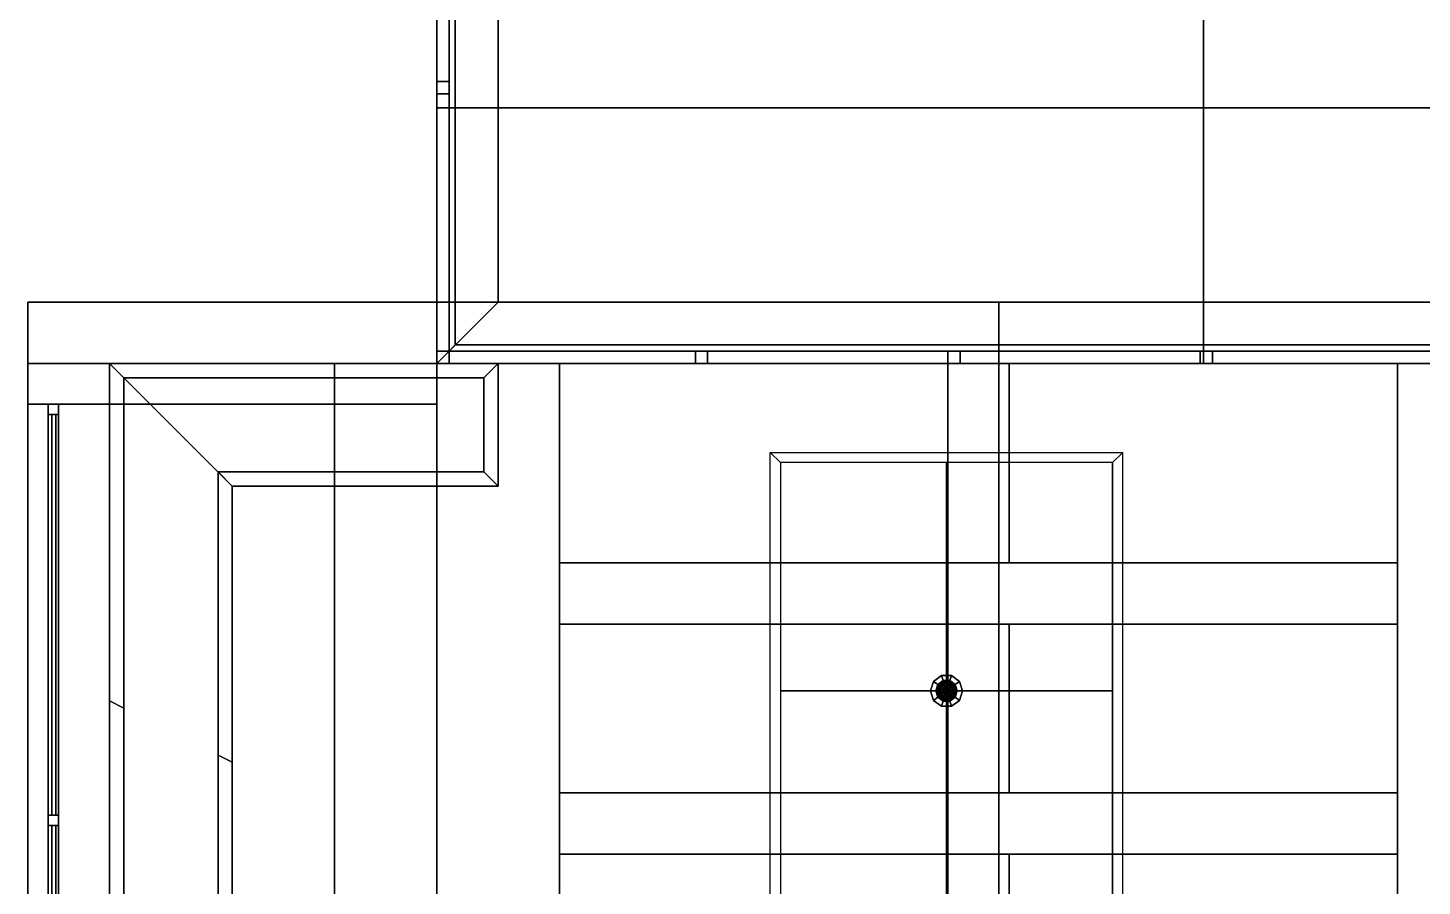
# Model space of a CAD drawing. Header units: millimetres. Extents: x 116.8 to 135.8, y -35.1 to -13.1.
# Drawn here: x 116.84 to 123.66, y -30.7 to -26.5 of the extents above; entities that cross this region are included whole.
import ezdxf

# ---------------------------------------------------------------- set-up
doc = ezdxf.new("R2010")
doc.units = ezdxf.units.MM
for name, color, linetype in [('CONTROSOFFITTO', 41, 'CONTINUOUS'), ('COPERTURA', 252, 'CONTINUOUS'), ('CROMATO', 251, 'CONTINUOUS'), ('LAMPADA', 2, 'CONTINUOUS'), ('MARMO', 7, 'CONTINUOUS'), ('PANNELLO_PAR', 143, 'CONTINUOUS'), ('PARETE_INTERNA', 7, 'CONTINUOUS'), ('PAVIMENTO', 253, 'CONTINUOUS'), ('PAVIMENTO_ESTERNO', 2, 'CONTINUOUS'), ('PAVIMENTO_TERRAZZA', 7, 'CONTINUOUS'), ('PERGOLA', 23, 'CONTINUOUS'), ('RIVESTIMENTO', 33, 'CONTINUOUS'), ('SOFFITTO', 41, 'CONTINUOUS'), ('VETRO', 137, 'CONTINUOUS')]:
    doc.layers.add(name, color=color, linetype=linetype)

msp = doc.modelspace()

# ---------------------------------------------------------------- linework, layer by layer
at = {"layer": 'CONTROSOFFITTO'}
for points in [[(120.473708, -28.575074, 2.7), (120.523708, -28.625074, 2.6), (120.523708, -33.088165, 2.6), (120.473708, -33.138165, 2.7)], [(122.199056, -28.575074, 2.7), (122.149056, -28.625074, 2.6), (120.523708, -28.625074, 2.6), (120.473708, -28.575074, 2.7)], [(122.199056, -28.575074, 2.7), (122.149056, -28.625074, 2.6), (122.149056, -33.088165, 2.6), (122.199056, -33.138165, 2.7)], [(121.336382, -29.740847, 2.6), (121.336382, -28.625074, 2.6), (120.523708, -28.625074, 2.6), (120.523708, -29.740847, 2.6)], [(122.149056, -29.740847, 2.6), (122.149056, -28.625074, 2.6), (121.336382, -28.625074, 2.6), (121.336382, -29.740847, 2.6)], [(121.336382, -30.85662, 2.6), (121.336382, -29.740847, 2.6), (120.523708, -29.740847, 2.6), (120.523708, -30.85662, 2.6)], [(122.149056, -30.85662, 2.6), (122.149056, -29.740847, 2.6), (121.336382, -29.740847, 2.6), (121.336382, -30.85662, 2.6)]]:
    msp.add_3dface(points, dxfattribs=at)
at = {"layer": 'COPERTURA'}
for points in [[(118.843016, -23.1399, 6.3), (118.843016, -23.1399, 5.7), (118.843016, -28.1399, 5.7), (118.843016, -28.1399, 6.3)], [(126.343016, -28.1399, 6.3), (118.843016, -28.1399, 6.3), (118.843016, -25.6399, 6.3), (126.343016, -25.6399, 6.3)], [(126.343016, -28.1399, 5.7), (118.843016, -28.1399, 5.7), (118.843016, -28.1399, 6.3), (126.343016, -28.1399, 6.3)]]:
    msp.add_3dface(points, dxfattribs=at)
at = {"layer": 'CROMATO'}
for points in [[(118.903016, -26.8224), (118.843016, -26.8224), (118.843016, -26.7624), (118.903016, -26.7624)], [(118.903016, -26.7624, 2.7), (118.843016, -26.7624, 2.7), (118.843016, -26.8224, 2.7), (118.903016, -26.8224, 2.7)], [(118.903016, -26.7624), (118.843016, -26.7624), (118.843016, -26.7624, 2.7), (118.903016, -26.7624, 2.7)], [(118.843016, -26.7624), (118.843016, -26.8224), (118.843016, -26.8224, 2.7), (118.843016, -26.7624, 2.7)], [(118.903016, -26.8224, 3), (118.843016, -26.8224, 3), (118.843016, -26.7624, 3), (118.903016, -26.7624, 3)], [(118.903016, -26.7624, 5.7), (118.843016, -26.7624, 5.7), (118.843016, -26.8224, 5.7), (118.903016, -26.8224, 5.7)], [(118.903016, -26.7624, 3), (118.843016, -26.7624, 3), (118.843016, -26.7624, 5.7), (118.903016, -26.7624, 5.7)], [(118.843016, -26.7624, 3), (118.843016, -26.8224, 3), (118.843016, -26.8224, 5.7), (118.843016, -26.7624, 5.7)], [(118.903016, -26.8224, 2.7), (118.903016, -26.7624, 2.7), (118.903016, -26.7624), (118.903016, -26.8224)], [(118.903016, -26.8224, 5.7), (118.903016, -26.7624, 5.7), (118.903016, -26.7624, 3), (118.903016, -26.8224, 3)], [(118.843016, -26.8224), (118.903016, -26.8224), (118.903016, -26.8224, 2.7), (118.843016, -26.8224, 2.7)], [(118.843016, -26.8224, 3), (118.903016, -26.8224, 3), (118.903016, -26.8224, 5.7), (118.843016, -26.8224, 5.7)], [(118.903016, -28.1399), (118.843016, -28.1399), (118.843016, -28.0799), (118.903016, -28.0799)], [(118.903016, -28.0799, 2.7), (118.843016, -28.0799, 2.7), (118.843016, -28.1399, 2.7), (118.903016, -28.1399, 2.7)], [(118.903016, -28.0799), (118.843016, -28.0799), (118.843016, -28.0799, 2.7), (118.903016, -28.0799, 2.7)], [(118.843016, -28.0799), (118.843016, -28.1399), (118.843016, -28.1399, 2.7), (118.843016, -28.0799, 2.7)], [(118.903016, -28.1399, 3), (118.843016, -28.1399, 3), (118.843016, -28.0799, 3), (118.903016, -28.0799, 3)], [(118.903016, -28.0799, 5.7), (118.843016, -28.0799, 5.7), (118.843016, -28.1399, 5.7), (118.903016, -28.1399, 5.7)], [(118.903016, -28.0799, 3), (118.843016, -28.0799, 3), (118.843016, -28.0799, 5.7), (118.903016, -28.0799, 5.7)], [(118.843016, -28.0799, 3), (118.843016, -28.1399, 3), (118.843016, -28.1399, 5.7), (118.843016, -28.0799, 5.7)], [(118.903016, -28.1399, 2.7), (118.903016, -28.0799, 2.7), (118.903016, -28.0799), (118.903016, -28.1399)], [(118.903016, -28.1399, 5.7), (118.903016, -28.0799, 5.7), (118.903016, -28.0799, 3), (118.903016, -28.1399, 3)], [(120.168016, -28.0799), (120.168016, -28.1399), (120.108016, -28.1399), (120.108016, -28.0799)], [(120.108016, -28.0799, 2.7), (120.108016, -28.1399, 2.7), (120.168016, -28.1399, 2.7), (120.168016, -28.0799, 2.7)], [(120.108016, -28.0799), (120.108016, -28.1399), (120.108016, -28.1399, 2.7), (120.108016, -28.0799, 2.7)], [(120.168016, -28.0799, 2.7), (120.108016, -28.0799, 2.7), (120.108016, -28.0799), (120.168016, -28.0799)], [(120.168016, -28.0799, 3), (120.168016, -28.1399, 3), (120.108016, -28.1399, 3), (120.108016, -28.0799, 3)], [(120.108016, -28.0799, 5.7), (120.108016, -28.1399, 5.7), (120.168016, -28.1399, 5.7), (120.168016, -28.0799, 5.7)], [(120.108016, -28.0799, 3), (120.108016, -28.1399, 3), (120.108016, -28.1399, 5.7), (120.108016, -28.0799, 5.7)], [(120.168016, -28.0799, 5.7), (120.108016, -28.0799, 5.7), (120.108016, -28.0799, 3), (120.168016, -28.0799, 3)], [(120.168016, -28.1399), (120.168016, -28.0799), (120.168016, -28.0799, 2.7), (120.168016, -28.1399, 2.7)], [(120.168016, -28.1399, 3), (120.168016, -28.0799, 3), (120.168016, -28.0799, 5.7), (120.168016, -28.1399, 5.7)], [(121.403016, -28.0799), (121.403016, -28.1399), (121.343016, -28.1399), (121.343016, -28.0799)], [(121.343016, -28.0799, 2.7), (121.343016, -28.1399, 2.7), (121.403016, -28.1399, 2.7), (121.403016, -28.0799, 2.7)], [(121.343016, -28.0799), (121.343016, -28.1399), (121.343016, -28.1399, 2.7), (121.343016, -28.0799, 2.7)], [(121.403016, -28.0799, 2.7), (121.343016, -28.0799, 2.7), (121.343016, -28.0799), (121.403016, -28.0799)], [(121.403016, -28.0799, 3), (121.403016, -28.1399, 3), (121.343016, -28.1399, 3), (121.343016, -28.0799, 3)], [(121.343016, -28.0799, 5.7), (121.343016, -28.1399, 5.7), (121.403016, -28.1399, 5.7), (121.403016, -28.0799, 5.7)], [(121.343016, -28.0799, 3), (121.343016, -28.1399, 3), (121.343016, -28.1399, 5.7), (121.343016, -28.0799, 5.7)], [(121.403016, -28.0799, 5.7), (121.343016, -28.0799, 5.7), (121.343016, -28.0799, 3), (121.403016, -28.0799, 3)], [(121.403016, -28.1399), (121.403016, -28.0799), (121.403016, -28.0799, 2.7), (121.403016, -28.1399, 2.7)], [(121.403016, -28.1399, 3), (121.403016, -28.0799, 3), (121.403016, -28.0799, 5.7), (121.403016, -28.1399, 5.7)], [(122.638016, -28.0799), (122.638016, -28.1399), (122.578016, -28.1399), (122.578016, -28.0799)], [(122.578016, -28.0799, 2.7), (122.578016, -28.1399, 2.7), (122.638016, -28.1399, 2.7), (122.638016, -28.0799, 2.7)], [(122.578016, -28.0799), (122.578016, -28.1399), (122.578016, -28.1399, 2.7), (122.578016, -28.0799, 2.7)], [(122.638016, -28.0799, 2.7), (122.578016, -28.0799, 2.7), (122.578016, -28.0799), (122.638016, -28.0799)], [(122.638016, -28.0799, 3), (122.638016, -28.1399, 3), (122.578016, -28.1399, 3), (122.578016, -28.0799, 3)], [(122.578016, -28.0799, 5.7), (122.578016, -28.1399, 5.7), (122.638016, -28.1399, 5.7), (122.638016, -28.0799, 5.7)], [(122.578016, -28.0799, 3), (122.578016, -28.1399, 3), (122.578016, -28.1399, 5.7), (122.578016, -28.0799, 5.7)], [(122.638016, -28.0799, 5.7), (122.578016, -28.0799, 5.7), (122.578016, -28.0799, 3), (122.638016, -28.0799, 3)], [(122.638016, -28.1399), (122.638016, -28.0799), (122.638016, -28.0799, 2.7), (122.638016, -28.1399, 2.7)], [(122.638016, -28.1399, 3), (122.638016, -28.0799, 3), (122.638016, -28.0799, 5.7), (122.638016, -28.1399, 5.7)], [(118.843016, -28.1399), (118.903016, -28.1399), (118.903016, -28.1399, 2.7), (118.843016, -28.1399, 2.7)], [(118.843016, -28.1399, 3), (118.903016, -28.1399, 3), (118.903016, -28.1399, 5.7), (118.843016, -28.1399, 5.7)], [(120.108016, -28.1399), (120.168016, -28.1399), (120.168016, -28.1399, 2.7), (120.108016, -28.1399, 2.7)], [(120.108016, -28.1399, 3), (120.168016, -28.1399, 3), (120.168016, -28.1399, 5.7), (120.108016, -28.1399, 5.7)], [(121.343016, -28.1399), (121.403016, -28.1399), (121.403016, -28.1399, 2.7), (121.343016, -28.1399, 2.7)], [(121.343016, -28.1399, 3), (121.403016, -28.1399, 3), (121.403016, -28.1399, 5.7), (121.343016, -28.1399, 5.7)], [(122.578016, -28.1399), (122.638016, -28.1399), (122.638016, -28.1399, 2.7), (122.578016, -28.1399, 2.7)], [(122.578016, -28.1399, 3), (122.638016, -28.1399, 3), (122.638016, -28.1399, 5.7), (122.578016, -28.1399, 5.7)], [(116.943016, -28.3399, 3), (116.943016, -34.9399, 3), (116.943016, -34.9399, 3.05), (116.943016, -28.3899, 3.05)], [(116.993016, -28.3399, 3), (116.993016, -34.9399, 3), (116.943016, -34.9399, 3), (116.943016, -28.3399, 3)], [(116.943016, -28.3399, 3), (116.943016, -28.3899, 3.05), (116.943016, -28.3899, 3.95), (116.943016, -28.3399, 4)], [(116.993016, -28.3399, 3), (116.993016, -28.3899, 3.05), (116.943016, -28.3899, 3.05), (116.943016, -28.3399, 3)], [(116.943016, -28.3399, 4), (116.943016, -28.3399, 3), (116.993016, -28.3399, 3), (116.993016, -28.3399, 4)], [(116.943016, -28.3899, 3.95), (116.943016, -34.9399, 3.95), (116.943016, -34.9399, 4), (116.943016, -28.3399, 4)], [(116.993016, -34.9399, 4), (116.993016, -28.3399, 4), (116.943016, -28.3399, 4), (116.943016, -34.9399, 4)], [(116.943016, -28.3399, 4), (116.943016, -28.3899, 3.95), (116.993016, -28.3899, 3.95), (116.993016, -28.3399, 4)], [(116.993016, -28.3899, 3.05), (116.993016, -34.9399, 3.05), (116.993016, -34.9399, 3), (116.993016, -28.3399, 3)], [(116.993016, -28.3399, 4), (116.993016, -28.3899, 3.95), (116.993016, -28.3899, 3.05), (116.993016, -28.3399, 3)], [(116.993016, -28.3399, 4), (116.993016, -34.9399, 4), (116.993016, -34.9399, 3.95), (116.993016, -28.3899, 3.95)], [(116.993016, -34.9399, 3.05), (116.993016, -28.3899, 3.05), (116.943016, -28.3899, 3.05), (116.943016, -34.9399, 3.05)], [(116.993016, -28.3899, 3.05), (116.993016, -28.3899, 3.95), (116.943016, -28.3899, 3.95), (116.943016, -28.3899, 3.05)], [(116.993016, -28.3899, 3.95), (116.993016, -34.9399, 3.95), (116.943016, -34.9399, 3.95), (116.943016, -28.3899, 3.95)], [(121.293802, -29.709968, 2.6), (121.272535, -29.694517, 2.6), (121.311965, -29.66587, 2.6), (121.320088, -29.69087, 2.6)], [(121.320088, -29.69087, 2.575), (121.311965, -29.66587, 2.575), (121.272535, -29.694517, 2.575), (121.293802, -29.709968, 2.575)], [(121.311965, -29.66587, 2.6), (121.272535, -29.694517, 2.6), (121.272535, -29.694517, 2.575), (121.311965, -29.66587, 2.575)], [(121.320088, -29.69087, 2.6), (121.311965, -29.66587, 2.6), (121.360703, -29.66587, 2.6), (121.35258, -29.69087, 2.6)], [(121.35258, -29.69087, 2.575), (121.360703, -29.66587, 2.575), (121.311965, -29.66587, 2.575), (121.320088, -29.69087, 2.575)], [(121.360703, -29.66587, 2.6), (121.311965, -29.66587, 2.6), (121.311965, -29.66587, 2.575), (121.360703, -29.66587, 2.575)], [(121.320088, -29.69087, 2.6), (121.311965, -29.66587, 2.6), (121.311965, -29.66587, 2.575), (121.320088, -29.69087, 2.575)], [(121.378867, -29.709968, 2.6), (121.400133, -29.694517, 2.6), (121.360703, -29.66587, 2.6), (121.35258, -29.69087, 2.6)], [(121.35258, -29.69087, 2.575), (121.360703, -29.66587, 2.575), (121.400133, -29.694517, 2.575), (121.378867, -29.709968, 2.575)], [(121.35258, -29.69087, 2.6), (121.360703, -29.66587, 2.6), (121.360703, -29.66587, 2.575), (121.35258, -29.69087, 2.575)], [(121.360703, -29.66587, 2.6), (121.400133, -29.694517, 2.6), (121.400133, -29.694517, 2.575), (121.360703, -29.66587, 2.575)], [(121.283761, -29.74087, 2.6), (121.257474, -29.74087, 2.6), (121.272535, -29.694517, 2.6), (121.293802, -29.709968, 2.6)], [(121.293802, -29.709968, 2.575), (121.272535, -29.694517, 2.575), (121.257474, -29.74087, 2.575), (121.283761, -29.74087, 2.575)], [(121.272535, -29.694517, 2.6), (121.257474, -29.74087, 2.6), (121.257474, -29.74087, 2.575), (121.272535, -29.694517, 2.575)], [(121.293802, -29.709968, 2.6), (121.272535, -29.694517, 2.6), (121.272535, -29.694517, 2.575), (121.293802, -29.709968, 2.575)], [(121.283761, -29.74087, 2.575), (121.293802, -29.709968, 2.575), (121.293802, -29.709968, 2.6), (121.283761, -29.74087, 2.6)], [(121.293802, -29.709968, 2.575), (121.320088, -29.69087, 2.575), (121.320088, -29.69087, 2.6), (121.293802, -29.709968, 2.6)], [(121.320088, -29.69087, 2.575), (121.35258, -29.69087, 2.575), (121.35258, -29.69087, 2.6), (121.320088, -29.69087, 2.6)], [(121.378867, -29.709968, 2.575), (121.35258, -29.69087, 2.575), (121.35258, -29.69087, 2.6), (121.378867, -29.709968, 2.6)], [(121.388907, -29.74087, 2.6), (121.415194, -29.74087, 2.6), (121.400133, -29.694517, 2.6), (121.378867, -29.709968, 2.6)], [(121.378867, -29.709968, 2.575), (121.400133, -29.694517, 2.575), (121.415194, -29.74087, 2.575), (121.388907, -29.74087, 2.575)], [(121.400133, -29.694517, 2.6), (121.378867, -29.709968, 2.6), (121.378867, -29.709968, 2.575), (121.400133, -29.694517, 2.575)], [(121.388907, -29.74087, 2.575), (121.378867, -29.709968, 2.575), (121.378867, -29.709968, 2.6), (121.388907, -29.74087, 2.6)], [(121.400133, -29.694517, 2.6), (121.415194, -29.74087, 2.6), (121.415194, -29.74087, 2.575), (121.400133, -29.694517, 2.575)], [(121.257474, -29.74087, 2.6), (121.283761, -29.74087, 2.6), (121.283761, -29.74087, 2.575), (121.257474, -29.74087, 2.575)], [(121.293802, -29.771771, 2.6), (121.272535, -29.787222, 2.6), (121.257474, -29.74087, 2.6), (121.283761, -29.74087, 2.6)], [(121.283761, -29.74087, 2.575), (121.257474, -29.74087, 2.575), (121.272535, -29.787222, 2.575), (121.293802, -29.771771, 2.575)], [(121.283761, -29.74087, 2.6), (121.257474, -29.74087, 2.6), (121.257474, -29.74087, 2.575), (121.283761, -29.74087, 2.575)], [(121.257474, -29.74087, 2.6), (121.272535, -29.787222, 2.6), (121.272535, -29.787222, 2.575), (121.257474, -29.74087, 2.575)], [(121.320088, -29.79087, 2.6), (121.311965, -29.81587, 2.6), (121.272535, -29.787222, 2.6), (121.293802, -29.771771, 2.6)], [(121.293802, -29.771771, 2.575), (121.272535, -29.787222, 2.575), (121.311965, -29.81587, 2.575), (121.320088, -29.79087, 2.575)], [(121.293802, -29.771771, 2.6), (121.272535, -29.787222, 2.6), (121.272535, -29.787222, 2.575), (121.293802, -29.771771, 2.575)], [(121.272535, -29.787222, 2.6), (121.311965, -29.81587, 2.6), (121.311965, -29.81587, 2.575), (121.272535, -29.787222, 2.575)], [(121.293802, -29.771771, 2.575), (121.283761, -29.74087, 2.575), (121.283761, -29.74087, 2.6), (121.293802, -29.771771, 2.6)], [(121.320088, -29.79087, 2.575), (121.293802, -29.771771, 2.575), (121.293802, -29.771771, 2.6), (121.320088, -29.79087, 2.6)], [(121.320088, -29.79087, 2.6), (121.311965, -29.81587, 2.6), (121.360703, -29.81587, 2.6), (121.35258, -29.79087, 2.6)], [(121.35258, -29.79087, 2.575), (121.360703, -29.81587, 2.575), (121.311965, -29.81587, 2.575), (121.320088, -29.79087, 2.575)], [(121.311965, -29.81587, 2.6), (121.320088, -29.79087, 2.6), (121.320088, -29.79087, 2.575), (121.311965, -29.81587, 2.575)], [(121.320088, -29.79087, 2.575), (121.35258, -29.79087, 2.575), (121.35258, -29.79087, 2.6), (121.320088, -29.79087, 2.6)], [(121.35258, -29.79087, 2.6), (121.360703, -29.81587, 2.6), (121.400133, -29.787222, 2.6), (121.378867, -29.771771, 2.6)], [(121.378867, -29.771771, 2.575), (121.400133, -29.787222, 2.575), (121.360703, -29.81587, 2.575), (121.35258, -29.79087, 2.575)], [(121.35258, -29.79087, 2.575), (121.378867, -29.771771, 2.575), (121.378867, -29.771771, 2.6), (121.35258, -29.79087, 2.6)], [(121.360703, -29.81587, 2.6), (121.35258, -29.79087, 2.6), (121.35258, -29.79087, 2.575), (121.360703, -29.81587, 2.575)], [(121.400133, -29.787222, 2.6), (121.360703, -29.81587, 2.6), (121.360703, -29.81587, 2.575), (121.400133, -29.787222, 2.575)], [(121.378867, -29.771771, 2.6), (121.400133, -29.787222, 2.6), (121.415194, -29.74087, 2.6), (121.388907, -29.74087, 2.6)], [(121.388907, -29.74087, 2.575), (121.415194, -29.74087, 2.575), (121.400133, -29.787222, 2.575), (121.378867, -29.771771, 2.575)], [(121.378867, -29.771771, 2.575), (121.388907, -29.74087, 2.575), (121.388907, -29.74087, 2.6), (121.378867, -29.771771, 2.6)], [(121.378867, -29.771771, 2.6), (121.400133, -29.787222, 2.6), (121.400133, -29.787222, 2.575), (121.378867, -29.771771, 2.575)], [(121.388907, -29.74087, 2.6), (121.415194, -29.74087, 2.6), (121.415194, -29.74087, 2.575), (121.388907, -29.74087, 2.575)], [(121.415194, -29.74087, 2.6), (121.388907, -29.74087, 2.6), (121.388907, -29.74087, 2.575), (121.415194, -29.74087, 2.575)], [(121.415194, -29.74087, 2.6), (121.400133, -29.787222, 2.6), (121.400133, -29.787222, 2.575), (121.415194, -29.74087, 2.575)], [(121.360703, -29.81587, 2.6), (121.311965, -29.81587, 2.6), (121.311965, -29.81587, 2.575), (121.360703, -29.81587, 2.575)], [(116.943016, -30.348745, 3.05), (116.943016, -30.398745, 3.05), (116.943016, -30.398745, 3.95), (116.943016, -30.348745, 3.95)], [(116.993016, -30.348745, 3.05), (116.993016, -30.398745, 3.05), (116.943016, -30.398745, 3.05), (116.943016, -30.348745, 3.05)], [(116.993016, -30.398745, 3.95), (116.993016, -30.348745, 3.95), (116.943016, -30.348745, 3.95), (116.943016, -30.398745, 3.95)], [(116.943016, -30.348745, 3.95), (116.943016, -30.348745, 3.05), (116.993016, -30.348745, 3.05), (116.993016, -30.348745, 3.95)], [(116.993016, -30.348745, 3.95), (116.993016, -30.398745, 3.95), (116.993016, -30.398745, 3.05), (116.993016, -30.348745, 3.05)], [(116.993016, -30.398745, 3.05), (116.993016, -30.398745, 3.95), (116.943016, -30.398745, 3.95), (116.943016, -30.398745, 3.05)]]:
    msp.add_3dface(points, dxfattribs=at)
at = {"layer": 'LAMPADA'}
for points in [[(121.287295, -29.74087, 2.565246), (121.291028, -29.722103, 2.565246), (121.29014, -29.721736, 2.575), (121.286334, -29.74087, 2.575)], [(121.29014, -29.74087, 2.555866), (121.293656, -29.723192, 2.555866), (121.291028, -29.722103, 2.565246), (121.287295, -29.74087, 2.565246)], [(121.291028, -29.722103, 2.565246), (121.301658, -29.706194, 2.565246), (121.300979, -29.705514, 2.575), (121.29014, -29.721736, 2.575)], [(121.294761, -29.74087, 2.547222), (121.297925, -29.72496, 2.547222), (121.293656, -29.723192, 2.555866), (121.29014, -29.74087, 2.555866)], [(121.293656, -29.723192, 2.555866), (121.30367, -29.708206, 2.555866), (121.301658, -29.706194, 2.565246), (121.291028, -29.722103, 2.565246)], [(121.297925, -29.72496, 2.547222), (121.306937, -29.711473, 2.547222), (121.30367, -29.708206, 2.555866), (121.293656, -29.723192, 2.555866)], [(121.300979, -29.74087, 2.539645), (121.30367, -29.72734, 2.539645), (121.297925, -29.72496, 2.547222), (121.294761, -29.74087, 2.547222)], [(121.30367, -29.72734, 2.539645), (121.311334, -29.71587, 2.539645), (121.306937, -29.711473, 2.547222), (121.297925, -29.72496, 2.547222)], [(121.301658, -29.706194, 2.565246), (121.317568, -29.695563, 2.565246), (121.3172, -29.694676, 2.575), (121.300979, -29.705514, 2.575)], [(121.308556, -29.74087, 2.533427), (121.31067, -29.730239, 2.533427), (121.30367, -29.72734, 2.539645), (121.300979, -29.74087, 2.539645)], [(121.30367, -29.708206, 2.555866), (121.318656, -29.698192, 2.555866), (121.317568, -29.695563, 2.565246), (121.301658, -29.706194, 2.565246)], [(121.306937, -29.711473, 2.547222), (121.320425, -29.702461, 2.547222), (121.318656, -29.698192, 2.555866), (121.30367, -29.708206, 2.555866)], [(121.31067, -29.730239, 2.533427), (121.316692, -29.721227, 2.533427), (121.311334, -29.71587, 2.539645), (121.30367, -29.72734, 2.539645)], [(121.311334, -29.71587, 2.539645), (121.322804, -29.708206, 2.539645), (121.320425, -29.702461, 2.547222), (121.306937, -29.711473, 2.547222)], [(121.3172, -29.74087, 2.528806), (121.318656, -29.733547, 2.528806), (121.31067, -29.730239, 2.533427), (121.308556, -29.74087, 2.533427)], [(121.318656, -29.733547, 2.528806), (121.322804, -29.72734, 2.528806), (121.316692, -29.721227, 2.533427), (121.31067, -29.730239, 2.533427)], [(121.316692, -29.721227, 2.533427), (121.325704, -29.715206, 2.533427), (121.322804, -29.708206, 2.539645), (121.311334, -29.71587, 2.539645)], [(121.322804, -29.72734, 2.528806), (121.329012, -29.723192, 2.528806), (121.325704, -29.715206, 2.533427), (121.316692, -29.721227, 2.533427)], [(121.317568, -29.695563, 2.565246), (121.336334, -29.691831, 2.565246), (121.336334, -29.69087, 2.575), (121.3172, -29.694676, 2.575)], [(121.32658, -29.74087, 2.525961), (121.327322, -29.737137, 2.525961), (121.318656, -29.733547, 2.528806), (121.3172, -29.74087, 2.528806)], [(121.318656, -29.698192, 2.555866), (121.336334, -29.694676, 2.555866), (121.336334, -29.691831, 2.565246), (121.317568, -29.695563, 2.565246)], [(121.320425, -29.702461, 2.547222), (121.336334, -29.699296, 2.547222), (121.336334, -29.694676, 2.555866), (121.318656, -29.698192, 2.555866)], [(121.327322, -29.737137, 2.525961), (121.329437, -29.733972, 2.525961), (121.322804, -29.72734, 2.528806), (121.318656, -29.733547, 2.528806)], [(121.322804, -29.708206, 2.539645), (121.336334, -29.705514, 2.539645), (121.336334, -29.699296, 2.547222), (121.320425, -29.702461, 2.547222)], [(121.325704, -29.715206, 2.533427), (121.336334, -29.713091, 2.533427), (121.336334, -29.705514, 2.539645), (121.322804, -29.708206, 2.539645)], [(121.329437, -29.733972, 2.525961), (121.332601, -29.731858, 2.525961), (121.329012, -29.723192, 2.528806), (121.322804, -29.72734, 2.528806)], [(121.329012, -29.723192, 2.528806), (121.336334, -29.721736, 2.528806), (121.336334, -29.713091, 2.533427), (121.325704, -29.715206, 2.533427)], [(121.336334, -29.74087, 2.525), (121.336334, -29.74087, 2.525), (121.329437, -29.733972, 2.525961), (121.327322, -29.737137, 2.525961)], [(121.332601, -29.731858, 2.525961), (121.336334, -29.731115, 2.525961), (121.336334, -29.721736, 2.528806), (121.329012, -29.723192, 2.528806)], [(121.336334, -29.74087, 2.525), (121.336334, -29.74087, 2.525), (121.332601, -29.731858, 2.525961), (121.329437, -29.733972, 2.525961)], [(121.336334, -29.74087, 2.525), (121.336334, -29.74087, 2.525), (121.336334, -29.731115, 2.525961), (121.332601, -29.731858, 2.525961)], [(121.336334, -29.691831, 2.565246), (121.355101, -29.695563, 2.565246), (121.355468, -29.694676, 2.575), (121.336334, -29.69087, 2.575)], [(121.336334, -29.694676, 2.555866), (121.354012, -29.698192, 2.555866), (121.355101, -29.695563, 2.565246), (121.336334, -29.691831, 2.565246)], [(121.336334, -29.699296, 2.547222), (121.352244, -29.702461, 2.547222), (121.354012, -29.698192, 2.555866), (121.336334, -29.694676, 2.555866)], [(121.336334, -29.705514, 2.539645), (121.349864, -29.708206, 2.539645), (121.352244, -29.702461, 2.547222), (121.336334, -29.699296, 2.547222)], [(121.336334, -29.713091, 2.533427), (121.346964, -29.715206, 2.533427), (121.349864, -29.708206, 2.539645), (121.336334, -29.705514, 2.539645)], [(121.336334, -29.721736, 2.528806), (121.343656, -29.723192, 2.528806), (121.346964, -29.715206, 2.533427), (121.336334, -29.713091, 2.533427)], [(121.336334, -29.731115, 2.525961), (121.340067, -29.731858, 2.525961), (121.343656, -29.723192, 2.528806), (121.336334, -29.721736, 2.528806)], [(121.336334, -29.74087, 2.525), (121.336334, -29.74087, 2.525), (121.340067, -29.731858, 2.525961), (121.336334, -29.731115, 2.525961)], [(121.336334, -29.74087, 2.525), (121.336334, -29.74087, 2.525), (121.343232, -29.733972, 2.525961), (121.340067, -29.731858, 2.525961)], [(121.336334, -29.74087, 2.525), (121.336334, -29.74087, 2.525), (121.345346, -29.737137, 2.525961), (121.343232, -29.733972, 2.525961)], [(121.340067, -29.731858, 2.525961), (121.343232, -29.733972, 2.525961), (121.349864, -29.72734, 2.528806), (121.343656, -29.723192, 2.528806)], [(121.343232, -29.733972, 2.525961), (121.345346, -29.737137, 2.525961), (121.354012, -29.733547, 2.528806), (121.349864, -29.72734, 2.528806)], [(121.343656, -29.723192, 2.528806), (121.349864, -29.72734, 2.528806), (121.355976, -29.721227, 2.533427), (121.346964, -29.715206, 2.533427)], [(121.345346, -29.737137, 2.525961), (121.346089, -29.74087, 2.525961), (121.355468, -29.74087, 2.528806), (121.354012, -29.733547, 2.528806)], [(121.346964, -29.715206, 2.533427), (121.355976, -29.721227, 2.533427), (121.361334, -29.71587, 2.539645), (121.349864, -29.708206, 2.539645)], [(121.349864, -29.708206, 2.539645), (121.361334, -29.71587, 2.539645), (121.365731, -29.711473, 2.547222), (121.352244, -29.702461, 2.547222)], [(121.349864, -29.72734, 2.528806), (121.354012, -29.733547, 2.528806), (121.361998, -29.730239, 2.533427), (121.355976, -29.721227, 2.533427)], [(121.352244, -29.702461, 2.547222), (121.365731, -29.711473, 2.547222), (121.368998, -29.708206, 2.555866), (121.354012, -29.698192, 2.555866)], [(121.354012, -29.698192, 2.555866), (121.368998, -29.708206, 2.555866), (121.37101, -29.706194, 2.565246), (121.355101, -29.695563, 2.565246)], [(121.354012, -29.733547, 2.528806), (121.355468, -29.74087, 2.528806), (121.364113, -29.74087, 2.533427), (121.361998, -29.730239, 2.533427)], [(121.355101, -29.695563, 2.565246), (121.37101, -29.706194, 2.565246), (121.371689, -29.705514, 2.575), (121.355468, -29.694676, 2.575)], [(121.355976, -29.721227, 2.533427), (121.361998, -29.730239, 2.533427), (121.368998, -29.72734, 2.539645), (121.361334, -29.71587, 2.539645)], [(121.361334, -29.71587, 2.539645), (121.368998, -29.72734, 2.539645), (121.374743, -29.72496, 2.547222), (121.365731, -29.711473, 2.547222)], [(121.361998, -29.730239, 2.533427), (121.364113, -29.74087, 2.533427), (121.371689, -29.74087, 2.539645), (121.368998, -29.72734, 2.539645)], [(121.365731, -29.711473, 2.547222), (121.374743, -29.72496, 2.547222), (121.379012, -29.723192, 2.555866), (121.368998, -29.708206, 2.555866)], [(121.368998, -29.708206, 2.555866), (121.379012, -29.723192, 2.555866), (121.38164, -29.722103, 2.565246), (121.37101, -29.706194, 2.565246)], [(121.368998, -29.72734, 2.539645), (121.371689, -29.74087, 2.539645), (121.377908, -29.74087, 2.547222), (121.374743, -29.72496, 2.547222)], [(121.37101, -29.706194, 2.565246), (121.38164, -29.722103, 2.565246), (121.382528, -29.721736, 2.575), (121.371689, -29.705514, 2.575)], [(121.374743, -29.72496, 2.547222), (121.377908, -29.74087, 2.547222), (121.382528, -29.74087, 2.555866), (121.379012, -29.723192, 2.555866)], [(121.379012, -29.723192, 2.555866), (121.382528, -29.74087, 2.555866), (121.385373, -29.74087, 2.565246), (121.38164, -29.722103, 2.565246)], [(121.38164, -29.722103, 2.565246), (121.385373, -29.74087, 2.565246), (121.386334, -29.74087, 2.575), (121.382528, -29.721736, 2.575)], [(121.291028, -29.759636, 2.565246), (121.287295, -29.74087, 2.565246), (121.286334, -29.74087, 2.575), (121.29014, -29.760004, 2.575)], [(121.293656, -29.758547, 2.555866), (121.29014, -29.74087, 2.555866), (121.287295, -29.74087, 2.565246), (121.291028, -29.759636, 2.565246)], [(121.297925, -29.756779, 2.547222), (121.294761, -29.74087, 2.547222), (121.29014, -29.74087, 2.555866), (121.293656, -29.758547, 2.555866)], [(121.301658, -29.775546, 2.565246), (121.291028, -29.759636, 2.565246), (121.29014, -29.760004, 2.575), (121.300979, -29.776225, 2.575)], [(121.30367, -29.773534, 2.555866), (121.293656, -29.758547, 2.555866), (121.291028, -29.759636, 2.565246), (121.301658, -29.775546, 2.565246)], [(121.306937, -29.770267, 2.547222), (121.297925, -29.756779, 2.547222), (121.293656, -29.758547, 2.555866), (121.30367, -29.773534, 2.555866)], [(121.30367, -29.7544, 2.539645), (121.300979, -29.74087, 2.539645), (121.294761, -29.74087, 2.547222), (121.297925, -29.756779, 2.547222)], [(121.311334, -29.76587, 2.539645), (121.30367, -29.7544, 2.539645), (121.297925, -29.756779, 2.547222), (121.306937, -29.770267, 2.547222)], [(121.31067, -29.7515, 2.533427), (121.308556, -29.74087, 2.533427), (121.300979, -29.74087, 2.539645), (121.30367, -29.7544, 2.539645)], [(121.317568, -29.786176, 2.565246), (121.301658, -29.775546, 2.565246), (121.300979, -29.776225, 2.575), (121.3172, -29.787064, 2.575)], [(121.318656, -29.783547, 2.555866), (121.30367, -29.773534, 2.555866), (121.301658, -29.775546, 2.565246), (121.317568, -29.786176, 2.565246)], [(121.316692, -29.760512, 2.533427), (121.31067, -29.7515, 2.533427), (121.30367, -29.7544, 2.539645), (121.311334, -29.76587, 2.539645)], [(121.320425, -29.779279, 2.547222), (121.306937, -29.770267, 2.547222), (121.30367, -29.773534, 2.555866), (121.318656, -29.783547, 2.555866)], [(121.322804, -29.773534, 2.539645), (121.311334, -29.76587, 2.539645), (121.306937, -29.770267, 2.547222), (121.320425, -29.779279, 2.547222)], [(121.318656, -29.748192, 2.528806), (121.3172, -29.74087, 2.528806), (121.308556, -29.74087, 2.533427), (121.31067, -29.7515, 2.533427)], [(121.322804, -29.7544, 2.528806), (121.318656, -29.748192, 2.528806), (121.31067, -29.7515, 2.533427), (121.316692, -29.760512, 2.533427)], [(121.325704, -29.766534, 2.533427), (121.316692, -29.760512, 2.533427), (121.311334, -29.76587, 2.539645), (121.322804, -29.773534, 2.539645)], [(121.329012, -29.758547, 2.528806), (121.322804, -29.7544, 2.528806), (121.316692, -29.760512, 2.533427), (121.325704, -29.766534, 2.533427)], [(121.327322, -29.744603, 2.525961), (121.32658, -29.74087, 2.525961), (121.3172, -29.74087, 2.528806), (121.318656, -29.748192, 2.528806)], [(121.336334, -29.789909, 2.565246), (121.317568, -29.786176, 2.565246), (121.3172, -29.787064, 2.575), (121.336334, -29.79087, 2.575)], [(121.336334, -29.787064, 2.555866), (121.318656, -29.783547, 2.555866), (121.317568, -29.786176, 2.565246), (121.336334, -29.789909, 2.565246)], [(121.329437, -29.747767, 2.525961), (121.327322, -29.744603, 2.525961), (121.318656, -29.748192, 2.528806), (121.322804, -29.7544, 2.528806)], [(121.336334, -29.782443, 2.547222), (121.320425, -29.779279, 2.547222), (121.318656, -29.783547, 2.555866), (121.336334, -29.787064, 2.555866)], [(121.336334, -29.776225, 2.539645), (121.322804, -29.773534, 2.539645), (121.320425, -29.779279, 2.547222), (121.336334, -29.782443, 2.547222)], [(121.332601, -29.749882, 2.525961), (121.329437, -29.747767, 2.525961), (121.322804, -29.7544, 2.528806), (121.329012, -29.758547, 2.528806)], [(121.336334, -29.768648, 2.533427), (121.325704, -29.766534, 2.533427), (121.322804, -29.773534, 2.539645), (121.336334, -29.776225, 2.539645)], [(121.336334, -29.760004, 2.528806), (121.329012, -29.758547, 2.528806), (121.325704, -29.766534, 2.533427), (121.336334, -29.768648, 2.533427)], [(121.336334, -29.74087, 2.525), (121.336334, -29.74087, 2.525), (121.327322, -29.737137, 2.525961), (121.32658, -29.74087, 2.525961)], [(121.336334, -29.74087, 2.525), (121.336334, -29.74087, 2.525), (121.32658, -29.74087, 2.525961), (121.327322, -29.744603, 2.525961)], [(121.336334, -29.74087, 2.525), (121.336334, -29.74087, 2.525), (121.327322, -29.744603, 2.525961), (121.329437, -29.747767, 2.525961)], [(121.336334, -29.750624, 2.525961), (121.332601, -29.749882, 2.525961), (121.329012, -29.758547, 2.528806), (121.336334, -29.760004, 2.528806)], [(121.336334, -29.74087, 2.525), (121.336334, -29.74087, 2.525), (121.329437, -29.747767, 2.525961), (121.332601, -29.749882, 2.525961)], [(121.336334, -29.74087, 2.525), (121.336334, -29.74087, 2.525), (121.332601, -29.749882, 2.525961), (121.336334, -29.750624, 2.525961)], [(121.336334, -29.74087, 2.525), (121.336334, -29.74087, 2.525), (121.346089, -29.74087, 2.525961), (121.345346, -29.737137, 2.525961)], [(121.336334, -29.74087, 2.525), (121.336334, -29.74087, 2.525), (121.345346, -29.744603, 2.525961), (121.346089, -29.74087, 2.525961)], [(121.336334, -29.74087, 2.525), (121.336334, -29.74087, 2.525), (121.343232, -29.747767, 2.525961), (121.345346, -29.744603, 2.525961)], [(121.336334, -29.74087, 2.525), (121.336334, -29.74087, 2.525), (121.340067, -29.749882, 2.525961), (121.343232, -29.747767, 2.525961)], [(121.336334, -29.74087, 2.525), (121.336334, -29.74087, 2.525), (121.336334, -29.750624, 2.525961), (121.340067, -29.749882, 2.525961)], [(121.340067, -29.749882, 2.525961), (121.336334, -29.750624, 2.525961), (121.336334, -29.760004, 2.528806), (121.343656, -29.758547, 2.528806)], [(121.343656, -29.758547, 2.528806), (121.336334, -29.760004, 2.528806), (121.336334, -29.768648, 2.533427), (121.346964, -29.766534, 2.533427)], [(121.346964, -29.766534, 2.533427), (121.336334, -29.768648, 2.533427), (121.336334, -29.776225, 2.539645), (121.349864, -29.773534, 2.539645)], [(121.349864, -29.773534, 2.539645), (121.336334, -29.776225, 2.539645), (121.336334, -29.782443, 2.547222), (121.352244, -29.779279, 2.547222)], [(121.352244, -29.779279, 2.547222), (121.336334, -29.782443, 2.547222), (121.336334, -29.787064, 2.555866), (121.354012, -29.783547, 2.555866)], [(121.354012, -29.783547, 2.555866), (121.336334, -29.787064, 2.555866), (121.336334, -29.789909, 2.565246), (121.355101, -29.786176, 2.565246)], [(121.355101, -29.786176, 2.565246), (121.336334, -29.789909, 2.565246), (121.336334, -29.79087, 2.575), (121.355468, -29.787064, 2.575)], [(121.343232, -29.747767, 2.525961), (121.340067, -29.749882, 2.525961), (121.343656, -29.758547, 2.528806), (121.349864, -29.7544, 2.528806)], [(121.345346, -29.744603, 2.525961), (121.343232, -29.747767, 2.525961), (121.349864, -29.7544, 2.528806), (121.354012, -29.748192, 2.528806)], [(121.349864, -29.7544, 2.528806), (121.343656, -29.758547, 2.528806), (121.346964, -29.766534, 2.533427), (121.355976, -29.760512, 2.533427)], [(121.346089, -29.74087, 2.525961), (121.345346, -29.744603, 2.525961), (121.354012, -29.748192, 2.528806), (121.355468, -29.74087, 2.528806)], [(121.355976, -29.760512, 2.533427), (121.346964, -29.766534, 2.533427), (121.349864, -29.773534, 2.539645), (121.361334, -29.76587, 2.539645)], [(121.354012, -29.748192, 2.528806), (121.349864, -29.7544, 2.528806), (121.355976, -29.760512, 2.533427), (121.361998, -29.7515, 2.533427)], [(121.361334, -29.76587, 2.539645), (121.349864, -29.773534, 2.539645), (121.352244, -29.779279, 2.547222), (121.365731, -29.770267, 2.547222)], [(121.365731, -29.770267, 2.547222), (121.352244, -29.779279, 2.547222), (121.354012, -29.783547, 2.555866), (121.368998, -29.773534, 2.555866)], [(121.355468, -29.74087, 2.528806), (121.354012, -29.748192, 2.528806), (121.361998, -29.7515, 2.533427), (121.364113, -29.74087, 2.533427)], [(121.368998, -29.773534, 2.555866), (121.354012, -29.783547, 2.555866), (121.355101, -29.786176, 2.565246), (121.37101, -29.775546, 2.565246)], [(121.37101, -29.775546, 2.565246), (121.355101, -29.786176, 2.565246), (121.355468, -29.787064, 2.575), (121.371689, -29.776225, 2.575)], [(121.361998, -29.7515, 2.533427), (121.355976, -29.760512, 2.533427), (121.361334, -29.76587, 2.539645), (121.368998, -29.7544, 2.539645)], [(121.368998, -29.7544, 2.539645), (121.361334, -29.76587, 2.539645), (121.365731, -29.770267, 2.547222), (121.374743, -29.756779, 2.547222)], [(121.364113, -29.74087, 2.533427), (121.361998, -29.7515, 2.533427), (121.368998, -29.7544, 2.539645), (121.371689, -29.74087, 2.539645)], [(121.374743, -29.756779, 2.547222), (121.365731, -29.770267, 2.547222), (121.368998, -29.773534, 2.555866), (121.379012, -29.758547, 2.555866)], [(121.371689, -29.74087, 2.539645), (121.368998, -29.7544, 2.539645), (121.374743, -29.756779, 2.547222), (121.377908, -29.74087, 2.547222)], [(121.379012, -29.758547, 2.555866), (121.368998, -29.773534, 2.555866), (121.37101, -29.775546, 2.565246), (121.38164, -29.759636, 2.565246)], [(121.38164, -29.759636, 2.565246), (121.37101, -29.775546, 2.565246), (121.371689, -29.776225, 2.575), (121.382528, -29.760004, 2.575)], [(121.377908, -29.74087, 2.547222), (121.374743, -29.756779, 2.547222), (121.379012, -29.758547, 2.555866), (121.382528, -29.74087, 2.555866)], [(121.382528, -29.74087, 2.555866), (121.379012, -29.758547, 2.555866), (121.38164, -29.759636, 2.565246), (121.385373, -29.74087, 2.565246)], [(121.385373, -29.74087, 2.565246), (121.38164, -29.759636, 2.565246), (121.382528, -29.760004, 2.575), (121.386334, -29.74087, 2.575)]]:
    msp.add_3dface(points, dxfattribs=at)
at = {"layer": 'MARMO'}
for points in [[(119.143016, -18.4399, -0.0183), (119.143016, -27.8399, -0.0183), (118.843016, -28.1399, -0.0183), (118.843016, -18.1399, -0.0183)], [(118.843016, -18.1399), (118.843016, -28.1399), (119.143016, -27.8399), (119.143016, -18.4399)], [(118.843016, -18.1399, -0.0183), (118.843016, -28.1399, -0.0183), (118.843016, -28.1399), (118.843016, -18.1399)], [(119.143016, -27.8399, -0.0183), (119.143016, -18.4399, -0.0183), (119.143016, -18.4399), (119.143016, -27.8399)], [(118.843016, -28.1399, -0.0183), (123.843016, -28.1399, -0.0183), (124.143016, -27.8399, -0.0183), (119.143016, -27.8399, -0.0183)], [(119.143016, -27.8399), (124.143016, -27.8399), (123.843016, -28.1399), (118.843016, -28.1399)], [(118.843016, -28.1399), (119.143016, -27.8399), (119.143016, -27.8399, -0.0183), (118.843016, -28.1399, -0.0183)], [(119.143016, -27.8399, -0.0183), (124.143016, -27.8399, -0.0183), (124.143016, -27.8399), (119.143016, -27.8399)], [(123.843016, -28.1399, -0.0183), (118.843016, -28.1399, -0.0183), (118.843016, -28.1399), (123.843016, -28.1399)]]:
    msp.add_3dface(points, dxfattribs=at)
at = {"layer": 'PANNELLO_PAR'}
for points in [[(116.960516, -28.3899, 3.05), (116.960516, -30.348745, 3.05), (116.960516, -30.348745, 3.95), (116.960516, -28.3899, 3.95)], [(116.980516, -28.3899, 3.05), (116.980516, -30.348745, 3.05), (116.960516, -30.348745, 3.05), (116.960516, -28.3899, 3.05)], [(116.980516, -30.348745, 3.95), (116.980516, -28.3899, 3.95), (116.960516, -28.3899, 3.95), (116.960516, -30.348745, 3.95)], [(116.960516, -28.3899, 3.95), (116.960516, -28.3899, 3.05), (116.980516, -28.3899, 3.05), (116.980516, -28.3899, 3.95)], [(116.980516, -28.3899, 3.95), (116.980516, -30.348745, 3.95), (116.980516, -30.348745, 3.05), (116.980516, -28.3899, 3.05)], [(116.980516, -30.348745, 3.05), (116.980516, -30.348745, 3.95), (116.960516, -30.348745, 3.95), (116.960516, -30.348745, 3.05)], [(116.960516, -30.398745, 3.05), (116.960516, -32.931055, 3.05), (116.960516, -32.931055, 3.95), (116.960516, -30.398745, 3.95)], [(116.980516, -30.398745, 3.05), (116.980516, -32.931055, 3.05), (116.960516, -32.931055, 3.05), (116.960516, -30.398745, 3.05)], [(116.980516, -32.931055, 3.95), (116.980516, -30.398745, 3.95), (116.960516, -30.398745, 3.95), (116.960516, -32.931055, 3.95)], [(116.960516, -30.398745, 3.95), (116.960516, -30.398745, 3.05), (116.980516, -30.398745, 3.05), (116.980516, -30.398745, 3.95)], [(116.980516, -30.398745, 3.95), (116.980516, -32.931055, 3.95), (116.980516, -32.931055, 3.05), (116.980516, -30.398745, 3.05)]]:
    msp.add_3dface(points, dxfattribs=at)
at = {"layer": 'PARETE_INTERNA'}
for points in [[(119.143016, -25.4899, 2.7), (119.143016, -27.8399, 2.7), (119.143016, -27.8399, 3), (119.143016, -25.4899, 3)], [(116.843016, -27.8399, 2.7), (117.993016, -27.8399, 2.7), (117.993016, -27.8399, 3), (116.843016, -27.8399, 3)], [(116.843016, -29.6649, 2.7), (116.843016, -27.8399, 2.7), (116.843016, -27.8399, 3), (116.843016, -29.6649, 3)], [(117.993016, -27.8399, 2.7), (119.143016, -27.8399, 2.7), (119.143016, -27.8399, 3), (117.993016, -27.8399, 3)], [(116.843016, -28.1399, 4), (116.843016, -28.3399, 4), (118.843016, -28.3399, 4), (118.843016, -28.1399, 4)], [(116.843016, -28.1399, 3), (116.843016, -28.3399, 3), (116.843016, -28.3399, 4), (116.843016, -28.1399, 4)], [(118.843016, -28.1399, 4), (116.843016, -28.1399, 4), (116.843016, -28.1399, 3), (118.843016, -28.1399, 3)], [(119.143016, -28.1399, 0.3), (119.073016, -28.2099, 0.3), (117.313016, -28.2099, 0.3), (117.243016, -28.1399, 0.3)], [(117.243016, -28.1399, 0.8), (117.313016, -28.2099, 0.8), (119.073016, -28.2099, 0.8), (119.143016, -28.1399, 0.8)], [(119.143016, -28.1399, 0.8), (117.243016, -28.1399, 0.8), (117.243016, -28.1399, 0.3), (119.143016, -28.1399, 0.3)], [(117.313016, -28.2099, 0.3), (117.313016, -29.8249, 0.3), (117.243016, -29.7899, 0.3), (117.243016, -28.1399, 0.3)], [(117.243016, -28.1399, 0.8), (117.243016, -29.7899, 0.8), (117.313016, -29.8249, 0.8), (117.313016, -28.2099, 0.8)], [(117.243016, -28.1399, 0.3), (117.243016, -29.7899, 0.3), (117.243016, -29.7899, 0.8), (117.243016, -28.1399, 0.8)], [(117.313016, -28.2099, 0.8), (117.243016, -28.1399, 0.8), (117.243016, -28.1399, 0.3), (117.313016, -28.2099, 0.3)], [(118.843016, -28.3399, 3), (118.843016, -28.1399, 3), (118.843016, -28.1399, 4), (118.843016, -28.3399, 4)], [(119.143016, -28.1399, 0.3), (119.143016, -28.7399, 0.3), (119.073016, -28.6699, 0.3), (119.073016, -28.2099, 0.3)], [(119.073016, -28.2099, 0.8), (119.073016, -28.6699, 0.8), (119.143016, -28.7399, 0.8), (119.143016, -28.1399, 0.8)], [(119.143016, -28.1399, 0.8), (119.073016, -28.2099, 0.8), (119.073016, -28.2099, 0.3), (119.143016, -28.1399, 0.3)], [(119.143016, -28.7399, 0.3), (119.143016, -28.1399, 0.3), (119.143016, -28.1399, 0.8), (119.143016, -28.7399, 0.8)], [(117.313016, -28.2099, 0.3), (119.073016, -28.2099, 0.3), (119.073016, -28.2099, 0.8), (117.313016, -28.2099, 0.8)], [(117.313016, -29.8249, 0.3), (117.313016, -28.2099, 0.3), (117.313016, -28.2099, 0.8), (117.313016, -29.8249, 0.8)], [(119.073016, -28.2099, 0.3), (119.073016, -28.6699, 0.3), (119.073016, -28.6699, 0.8), (119.073016, -28.2099, 0.8)], [(116.843016, -28.3399, 3), (118.843016, -28.3399, 3), (118.843016, -28.3399, 4), (116.843016, -28.3399, 4)], [(119.073016, -28.6699, 0.3), (119.143016, -28.7399, 0.3), (117.843016, -28.7399, 0.3), (117.773016, -28.6699, 0.3)], [(117.773016, -28.6699, 0.8), (117.843016, -28.7399, 0.8), (119.143016, -28.7399, 0.8), (119.073016, -28.6699, 0.8)], [(117.773016, -28.6699, 0.3), (117.843016, -28.7399, 0.3), (117.843016, -28.7399, 0.8), (117.773016, -28.6699, 0.8)], [(119.073016, -28.6699, 0.8), (117.773016, -28.6699, 0.8), (117.773016, -28.6699, 0.3), (119.073016, -28.6699, 0.3)], [(117.843016, -28.7399, 0.3), (117.843016, -30.0899, 0.3), (117.773016, -30.0549, 0.3), (117.773016, -28.6699, 0.3)], [(117.773016, -28.6699, 0.8), (117.773016, -30.0549, 0.8), (117.843016, -30.0899, 0.8), (117.843016, -28.7399, 0.8)], [(117.773016, -28.6699, 0.3), (117.773016, -30.0549, 0.3), (117.773016, -30.0549, 0.8), (117.773016, -28.6699, 0.8)], [(117.843016, -28.7399, 0.8), (117.773016, -28.6699, 0.8), (117.773016, -28.6699, 0.3), (117.843016, -28.7399, 0.3)], [(119.143016, -28.7399, 0.3), (119.073016, -28.6699, 0.3), (119.073016, -28.6699, 0.8), (119.143016, -28.7399, 0.8)], [(117.843016, -28.7399, 0.3), (119.143016, -28.7399, 0.3), (119.143016, -28.7399, 0.8), (117.843016, -28.7399, 0.8)], [(117.843016, -30.0899, 0.3), (117.843016, -28.7399, 0.3), (117.843016, -28.7399, 0.8), (117.843016, -30.0899, 0.8)], [(116.843016, -31.4899, 2.7), (116.843016, -29.6649, 2.7), (116.843016, -29.6649, 3), (116.843016, -31.4899, 3)], [(117.313016, -29.8249, 0.3), (117.313016, -31.4399, 0.3), (117.243016, -31.4399, 0.3), (117.243016, -29.7899, 0.3)], [(117.243016, -29.7899, 0.8), (117.243016, -31.4399, 0.8), (117.313016, -31.4399, 0.8), (117.313016, -29.8249, 0.8)], [(117.243016, -29.7899, 0.3), (117.243016, -31.4399, 0.3), (117.243016, -31.4399, 0.8), (117.243016, -29.7899, 0.8)], [(117.313016, -29.8249, 0.8), (117.243016, -29.7899, 0.8), (117.243016, -29.7899, 0.3), (117.313016, -29.8249, 0.3)], [(117.313016, -31.4399, 0.3), (117.313016, -29.8249, 0.3), (117.313016, -29.8249, 0.8), (117.313016, -31.4399, 0.8)], [(117.843016, -30.0899, 0.3), (117.843016, -31.4399, 0.3), (117.773016, -31.4399, 0.3), (117.773016, -30.0549, 0.3)], [(117.773016, -30.0549, 0.8), (117.773016, -31.4399, 0.8), (117.843016, -31.4399, 0.8), (117.843016, -30.0899, 0.8)], [(117.773016, -30.0549, 0.3), (117.773016, -31.4399, 0.3), (117.773016, -31.4399, 0.8), (117.773016, -30.0549, 0.8)], [(117.843016, -30.0899, 0.8), (117.773016, -30.0549, 0.8), (117.773016, -30.0549, 0.3), (117.843016, -30.0899, 0.3)], [(117.843016, -31.4399, 0.3), (117.843016, -30.0899, 0.3), (117.843016, -30.0899, 0.8), (117.843016, -31.4399, 0.8)]]:
    msp.add_3dface(points, dxfattribs=at)
at = {"layer": 'PAVIMENTO'}
for points in [[(124.143016, -23.1399, -0.0183), (124.143016, -27.8399, -0.0183), (119.143016, -27.8399, -0.0183), (119.143016, -23.1399, -0.0183)], [(119.143016, -23.1399), (119.143016, -27.8399), (124.143016, -27.8399), (124.143016, -23.1399)], [(119.143016, -23.1399, -0.0183), (119.143016, -27.8399, -0.0183), (119.143016, -27.8399), (119.143016, -23.1399)], [(119.143016, -23.1399, 3), (119.143016, -27.8399, 3), (124.143016, -27.8399, 3), (124.143016, -23.1399, 3)], [(119.143016, -27.8399, -0.0183), (124.143016, -27.8399, -0.0183), (124.143016, -27.8399), (119.143016, -27.8399)]]:
    msp.add_3dface(points, dxfattribs=at)
at = {"layer": 'PAVIMENTO_ESTERNO'}
for points in [[(118.843016, -27.8399), (116.843016, -27.8399), (116.843016, -27.8399, -0.0183), (118.843016, -27.8399, -0.0183)], [(118.843016, -27.8399, -0.0183), (118.843016, -35.1399, -0.0183), (116.843016, -35.1399, -0.0183), (116.843016, -27.8399, -0.0183)], [(116.843016, -27.8399, -0.0183), (116.843016, -35.1399, -0.0183), (116.843016, -35.1399), (116.843016, -27.8399)], [(116.843016, -27.8399), (116.843016, -31.4899), (118.843016, -31.4899), (118.843016, -27.8399)], [(118.843016, -35.1399, -0.0183), (118.843016, -27.8399, -0.0183), (118.843016, -27.8399), (118.843016, -35.1399)], [(118.843016, -28.1399, -0.0183), (118.843016, -35.1399, -0.0183), (118.843016, -35.1399), (118.843016, -28.1399)], [(118.843016, -28.1399), (118.843016, -31.6399), (121.343016, -31.6399), (121.343016, -28.1399)], [(123.843016, -28.1399), (118.843016, -28.1399), (118.843016, -28.1399, -0.0183), (123.843016, -28.1399, -0.0183)], [(123.843016, -28.1399, -0.0183), (123.843016, -35.1399, -0.0183), (118.843016, -35.1399, -0.0183), (118.843016, -28.1399, -0.0183)], [(121.343016, -28.1399), (121.343016, -31.6399), (123.843016, -31.6399), (123.843016, -28.1399)]]:
    msp.add_3dface(points, dxfattribs=at)
at = {"layer": 'PAVIMENTO_TERRAZZA'}
for points in [[(121.593016, -31.4899, 3), (116.843016, -31.4899, 3), (116.843016, -27.8399, 3), (121.593016, -27.8399, 3)], [(126.343016, -31.4899, 3), (121.593016, -31.4899, 3), (121.593016, -27.8399, 3), (126.343016, -27.8399, 3)]]:
    msp.add_3dface(points, dxfattribs=at)
at = {"layer": 'PERGOLA'}
for points in [[(119.443016, -28.1399, 5.7), (119.443016, -32.6399, 5.7), (118.343016, -33.6399, 5.7), (118.343016, -28.1399, 5.7)], [(118.343016, -28.1399, 6), (118.343016, -33.6399, 6), (119.443016, -32.6399, 6), (119.443016, -28.1399, 6)], [(118.343016, -28.1399, 5.7), (118.343016, -33.6399, 5.7), (118.343016, -33.6399, 6), (118.343016, -28.1399, 6)], [(119.443016, -28.1399, 6), (118.343016, -28.1399, 6), (118.343016, -28.1399, 5.7), (119.443016, -28.1399, 5.7)], [(121.643016, -28.1399, 5.7), (121.643016, -29.1149, 5.7), (121.343016, -29.1149, 5.7), (121.343016, -28.1399, 5.7)], [(121.343016, -28.1399, 6), (121.343016, -29.1149, 6), (121.643016, -29.1149, 6), (121.643016, -28.1399, 6)], [(121.343016, -28.1399, 5.7), (121.343016, -29.1149, 5.7), (121.343016, -29.1149, 6), (121.343016, -28.1399, 6)], [(121.643016, -28.1399, 6), (121.343016, -28.1399, 6), (121.343016, -28.1399, 5.7), (121.643016, -28.1399, 5.7)], [(121.643016, -29.1149, 5.7), (121.643016, -28.1399, 5.7), (121.643016, -28.1399, 6), (121.643016, -29.1149, 6)], [(123.543016, -28.1399, 5.7), (124.643016, -28.1399, 5.7), (124.643016, -33.6399, 5.7), (123.543016, -32.6399, 5.7)], [(123.543016, -32.6399, 6), (124.643016, -33.6399, 6), (124.643016, -28.1399, 6), (123.543016, -28.1399, 6)], [(124.643016, -28.1399, 5.7), (123.543016, -28.1399, 5.7), (123.543016, -28.1399, 6), (124.643016, -28.1399, 6)], [(123.543016, -28.1399, 6), (123.543016, -32.6399, 6), (123.543016, -32.6399, 5.7), (123.543016, -28.1399, 5.7)], [(123.543016, -29.1149, 5.7), (123.543016, -29.4149, 5.7), (119.443016, -29.4149, 5.7), (119.443016, -29.1149, 5.7)], [(119.443016, -29.1149, 6), (119.443016, -29.4149, 6), (123.543016, -29.4149, 6), (123.543016, -29.1149, 6)], [(119.443016, -29.1149, 5.7), (119.443016, -29.4149, 5.7), (119.443016, -29.4149, 6), (119.443016, -29.1149, 6)], [(123.543016, -29.1149, 6), (119.443016, -29.1149, 6), (119.443016, -29.1149, 5.7), (123.543016, -29.1149, 5.7)], [(121.343016, -29.1149, 5.7), (121.643016, -29.1149, 5.7), (121.643016, -29.1149, 6), (121.343016, -29.1149, 6)], [(123.543016, -29.4149, 5.7), (123.543016, -29.1149, 5.7), (123.543016, -29.1149, 6), (123.543016, -29.4149, 6)], [(119.443016, -29.4149, 5.7), (123.543016, -29.4149, 5.7), (123.543016, -29.4149, 6), (119.443016, -29.4149, 6)], [(121.643016, -29.4149, 5.7), (121.643016, -30.2399, 5.7), (121.343016, -30.2399, 5.7), (121.343016, -29.4149, 5.7)], [(121.343016, -29.4149, 6), (121.343016, -30.2399, 6), (121.643016, -30.2399, 6), (121.643016, -29.4149, 6)], [(121.343016, -29.4149, 5.7), (121.343016, -30.2399, 5.7), (121.343016, -30.2399, 6), (121.343016, -29.4149, 6)], [(121.643016, -29.4149, 6), (121.343016, -29.4149, 6), (121.343016, -29.4149, 5.7), (121.643016, -29.4149, 5.7)], [(121.643016, -30.2399, 5.7), (121.643016, -29.4149, 5.7), (121.643016, -29.4149, 6), (121.643016, -30.2399, 6)], [(123.543016, -30.2399, 5.7), (123.543016, -30.5399, 5.7), (119.443016, -30.5399, 5.7), (119.443016, -30.2399, 5.7)], [(119.443016, -30.2399, 6), (119.443016, -30.5399, 6), (123.543016, -30.5399, 6), (123.543016, -30.2399, 6)], [(119.443016, -30.2399, 5.7), (119.443016, -30.5399, 5.7), (119.443016, -30.5399, 6), (119.443016, -30.2399, 6)], [(123.543016, -30.2399, 6), (119.443016, -30.2399, 6), (119.443016, -30.2399, 5.7), (123.543016, -30.2399, 5.7)], [(121.343016, -30.2399, 5.7), (121.643016, -30.2399, 5.7), (121.643016, -30.2399, 6), (121.343016, -30.2399, 6)], [(123.543016, -30.5399, 5.7), (123.543016, -30.2399, 5.7), (123.543016, -30.2399, 6), (123.543016, -30.5399, 6)], [(119.443016, -30.5399, 5.7), (123.543016, -30.5399, 5.7), (123.543016, -30.5399, 6), (119.443016, -30.5399, 6)], [(121.643016, -30.5399, 5.7), (121.643016, -31.3649, 5.7), (121.343016, -31.3649, 5.7), (121.343016, -30.5399, 5.7)], [(121.343016, -30.5399, 6), (121.343016, -31.3649, 6), (121.643016, -31.3649, 6), (121.643016, -30.5399, 6)], [(121.343016, -30.5399, 5.7), (121.343016, -31.3649, 5.7), (121.343016, -31.3649, 6), (121.343016, -30.5399, 6)], [(121.643016, -30.5399, 6), (121.343016, -30.5399, 6), (121.343016, -30.5399, 5.7), (121.643016, -30.5399, 5.7)], [(121.643016, -31.3649, 5.7), (121.643016, -30.5399, 5.7), (121.643016, -30.5399, 6), (121.643016, -31.3649, 6)]]:
    msp.add_3dface(points, dxfattribs=at)
at = {"layer": 'RIVESTIMENTO'}
for points in [[(117.243016, -28.1399, 0.3), (117.843016, -28.7399, 0.3), (119.143016, -28.7399, 0.3), (119.143016, -28.1399, 0.3)], [(117.243016, -28.1399), (117.843016, -28.7399), (117.843016, -28.7399, 0.3), (117.243016, -28.1399, 0.3)], [(119.143016, -28.1399, 0.3), (117.243016, -28.1399, 0.3), (117.243016, -28.1399), (119.143016, -28.1399)], [(117.243016, -28.1399), (117.243016, -31.4399), (117.243016, -31.4399, 0.3), (117.243016, -28.1399, 0.3)], [(117.243016, -28.1399, 0.3), (117.243016, -31.4399, 0.3), (117.843016, -31.4399, 0.3), (117.843016, -28.7399, 0.3)], [(119.143016, -28.7399), (119.143016, -28.1399), (119.143016, -28.1399, 0.3), (119.143016, -28.7399, 0.3)], [(117.843016, -31.4399), (117.843016, -28.7399), (117.843016, -28.7399, 0.3), (117.843016, -31.4399, 0.3)], [(117.843016, -28.7399), (119.143016, -28.7399), (119.143016, -28.7399, 0.3), (117.843016, -28.7399, 0.3)]]:
    msp.add_3dface(points, dxfattribs=at)
at = {"layer": 'SOFFITTO'}
for points in [[(124.143016, -23.1399, 2.7), (124.143016, -27.8399, 2.7), (119.143016, -27.8399, 2.7), (119.143016, -23.1399, 2.7)], [(118.843016, -25.6399, 5.7), (122.593016, -25.6399, 5.7), (122.593016, -26.8899, 5.7), (118.843016, -26.8899, 5.7)], [(122.593016, -25.6399, 5.7), (126.343016, -25.6399, 5.7), (126.343016, -26.8899, 5.7), (122.593016, -26.8899, 5.7)], [(118.843016, -26.8899, 5.7), (122.593016, -26.8899, 5.7), (122.593016, -28.1399, 5.7), (118.843016, -28.1399, 5.7)], [(122.593016, -26.8899, 5.7), (126.343016, -26.8899, 5.7), (126.343016, -28.1399, 5.7), (122.593016, -28.1399, 5.7)], [(121.593016, -27.8399, 2.7), (116.843016, -27.8399, 2.7), (116.843016, -31.4899, 2.7), (121.593016, -31.4899, 2.7)], [(126.343016, -27.8399, 2.7), (121.593016, -27.8399, 2.7), (121.593016, -31.4899, 2.7), (126.343016, -31.4899, 2.7)]]:
    msp.add_3dface(points, dxfattribs=at)
at = {"layer": 'VETRO'}
for points in [[(118.933016, -28.0499), (118.903016, -28.0799), (118.903016, -23.1399), (118.933016, -23.1399)], [(118.933016, -23.1399, 2.7), (118.903016, -23.1399, 2.7), (118.903016, -28.0799, 2.7), (118.933016, -28.0499, 2.7)], [(118.903016, -23.1399), (118.903016, -28.0799), (118.903016, -28.0799, 2.7), (118.903016, -23.1399, 2.7)], [(118.933016, -28.0499, 3), (118.903016, -28.0799, 3), (118.903016, -23.1399, 3), (118.933016, -23.1399, 3)], [(118.933016, -23.1399, 5.7), (118.903016, -23.1399, 5.7), (118.903016, -28.0799, 5.7), (118.933016, -28.0499, 5.7)], [(118.903016, -23.1399, 3), (118.903016, -28.0799, 3), (118.903016, -28.0799, 5.7), (118.903016, -23.1399, 5.7)], [(118.933016, -28.0499, 2.7), (118.933016, -23.1399, 2.7), (118.933016, -23.1399), (118.933016, -28.0499)], [(118.933016, -28.0499, 5.7), (118.933016, -23.1399, 5.7), (118.933016, -23.1399, 3), (118.933016, -28.0499, 3)], [(118.903016, -28.0799), (118.933016, -28.0499), (118.933016, -28.0499, 2.7), (118.903016, -28.0799, 2.7)], [(123.843016, -28.0499), (123.843016, -28.0799), (118.903016, -28.0799), (118.933016, -28.0499)], [(118.933016, -28.0499, 2.7), (118.903016, -28.0799, 2.7), (123.843016, -28.0799, 2.7), (123.843016, -28.0499, 2.7)], [(118.933016, -28.0499), (118.903016, -28.0799), (118.903016, -28.0799, 2.7), (118.933016, -28.0499, 2.7)], [(118.903016, -28.0799, 3), (118.933016, -28.0499, 3), (118.933016, -28.0499, 5.7), (118.903016, -28.0799, 5.7)], [(123.843016, -28.0499, 3), (123.843016, -28.0799, 3), (118.903016, -28.0799, 3), (118.933016, -28.0499, 3)], [(118.933016, -28.0499, 5.7), (118.903016, -28.0799, 5.7), (123.843016, -28.0799, 5.7), (123.843016, -28.0499, 5.7)], [(118.933016, -28.0499, 3), (118.903016, -28.0799, 3), (118.903016, -28.0799, 5.7), (118.933016, -28.0499, 5.7)], [(118.903016, -28.0799), (123.843016, -28.0799), (123.843016, -28.0799, 2.7), (118.903016, -28.0799, 2.7)], [(118.903016, -28.0799, 3), (123.843016, -28.0799, 3), (123.843016, -28.0799, 5.7), (118.903016, -28.0799, 5.7)], [(123.843016, -28.0499, 2.7), (118.933016, -28.0499, 2.7), (118.933016, -28.0499), (123.843016, -28.0499)], [(123.843016, -28.0499, 5.7), (118.933016, -28.0499, 5.7), (118.933016, -28.0499, 3), (123.843016, -28.0499, 3)]]:
    msp.add_3dface(points, dxfattribs=at)

doc.saveas('drawing.dxf')
